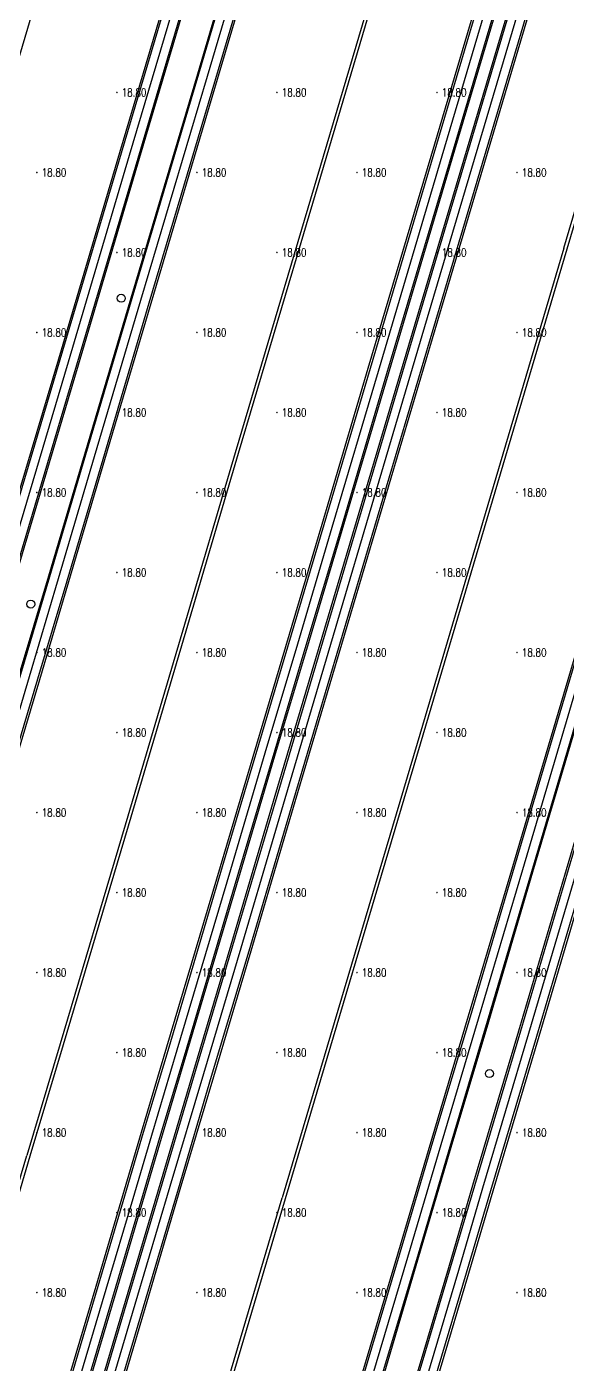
# Model space of a CAD drawing. Extents: x 404846 to 408477, y 3390929 to 3392894.
# Drawn here: x 406060.1 to 406127.6, y 3391855.4 to 3392022.6 of the extents above; entities that cross this region are included whole.
import ezdxf
from ezdxf.enums import TextEntityAlignment as Align

# ---------------------------------------------------------------- set-up
doc = ezdxf.new("R2010")
doc.units = 0
doc.header["$LTSCALE"] = 0.5
doc.layers.get('0').update_dxf_attribs({"linetype": 'CONTINUOUS'})
for name, color, linetype in [('3221', 6, 'CONTINUOUS'), ('GCD', 1, 'CONTINUOUS'), ('GXYZ', 2, 'CONTINUOUS'), ('SXSS', 5, 'CONTINUOUS'), ('ZBTZ', 3, 'CONTINUOUS')]:
    doc.layers.add(name, color=color, linetype=linetype)
doc.styles.add('HZ', font='rs.shx', dxfattribs={"width": 0.8, "bigfont": 'hztxt.shx'})
doc.linetypes.add('1161', pattern='A,0,[149,AAA.SHX,S=0.15,R=0,X=0,Y=0],-1.6', length=1.6)

# ---------------------------------------------------------------- blocks, each defined once
blk = doc.blocks.new('GC200')
at = {"linetype": 'Continuous', "const_width": 0.2, "flags": 128}
blk.add_lwpolyline([(-0.1, 0, 1), (0.1, 0, 1)], format="xyb", close=True, dxfattribs=at)
blk = doc.blocks.new('gc188')
blk.add_circle((0, 0), 1)

msp = doc.modelspace()

# ---------------------------------------------------------------- linework, layer by layer
at = {"layer": '3221', "color": 6}
for points in [[(406094.128, 3392055.217, 18.862), (406082.622, 3392016.381, 18.929), (406074.314, 3391988.368, 18.94), (406068.536, 3391968.828, 18.873), (406064.027, 3391953.59, 18.723), (406060.389, 3391941.359, 18.736), (406055.863, 3391926.08, 18.832), (406049.171, 3391903.535, 18.827), (406046, 3391892.878, 18.779), (406043.619, 3391884.843, 18.88), (406040.286, 3391873.61, 18.717), (406036.209, 3391859.869, 18.811), (406031.461, 3391843.84, 18.905), (406026.821, 3391828.153, 19), (406021.905, 3391811.667, 18.952), (406016.079, 3391791.968, 18.811), (406007.09, 3391761.577, 18.838)], [(406168.982, 3392052.538, 18.959), (406159.992, 3392022.41, 18.654), (406159.994, 3392022.416, 18.654), (406157.459, 3392013.929, 18.654), (406145.569, 3391973.797, 18.561), (406136.359, 3391942.556, 18.712), (406130.915, 3391924.232, 18.712), (406122.795, 3391896.75, 18.95), (406117.06, 3391877.426, 19.001), (406114.025, 3391867.156, 18.978), (406110.495, 3391855.234, 18.932), (406105.736, 3391839.293, 18.765), (406100.28, 3391820.842, 18.765), (406093.479, 3391798.011, 18.868), (406086.142, 3391773.202, 18.753), (406076.628, 3391740.986, 18.777)], [(406093.741, 3391944.753, 18.723), (406098.263, 3391960.035, 18.873), (406104.038, 3391979.565, 18.94), (406112.344, 3392007.571, 18.929), (406123.851, 3392046.411, 18.862)], [(406126.637, 3392041.846, 18.817), (406109.792, 3391985.08, 18.672), (406092.355, 3391926.078, 18.769), (406086.831, 3391907.417, 18.847), (406082.158, 3391891.722, 18.962), (406077.987, 3391877.642, 18.842), (406073.605, 3391862.906, 18.815), (406066.992, 3391840.522, 18.894), (406061.539, 3391822.123, 18.988), (406056.483, 3391805.098, 19.011), (406049.899, 3391782.875, 18.834), (406040.621, 3391751.565, 18.802)], [(406082.11, 3392037.517, 18.824), (406072.91, 3392006.484, 18.985), (406065.264, 3391980.673, 18.955), (406058.468, 3391957.784, 18.782), (406050, 3391929.06, 18.72), (406043.865, 3391908.413, 18.759), (406037.221, 3391886.1, 18.818), (406031.035, 3391865.231, 18.747), (406024.804, 3391844.073, 18.672), (406016.904, 3391817.436, 18.731), (406011.454, 3391799.073, 18.97), (406000.825, 3391763.413, 18.711), (405971.162, 3391772.201, 18.711), (405981.746, 3391807.928, 18.97), (405981.735, 3391807.893, 18.97), (405987.184, 3391826.253, 18.731), (405995.075, 3391852.859, 18.672), (406001.305, 3391874.015, 18.747), (406007.499, 3391894.911, 18.818), (406014.152, 3391917.252, 18.759), (406020.282, 3391937.882, 18.72), (406028.75, 3391966.608, 18.782)], [(406070.344, 3391742.758, 18.802), (406079.622, 3391774.067, 18.834), (406079.622, 3391774.07, 18.834), (406086.203, 3391796.283, 19.011), (406091.259, 3391813.306, 18.988), (406096.718, 3391831.727, 18.894), (406103.327, 3391854.097, 18.815), (406107.701, 3391868.806, 18.842), (406111.875, 3391882.896, 18.962), (406116.549, 3391898.595, 18.847), (406122.08, 3391917.279, 18.615), (406139.516, 3391976.278, 18.672), (406156.356, 3392033.027, 18.817)], [(406036.804, 3391752.74, 18.838), (406045.806, 3391783.176, 18.811), (406051.623, 3391802.842, 18.952), (406056.538, 3391819.327, 19), (406061.186, 3391835.042, 18.905), (406065.93, 3391851.058, 18.811), (406070.015, 3391864.824, 18.717), (406073.369, 3391876.127, 19.131), (406075.718, 3391884.053, 19.103), (406078.886, 3391894.704, 19.038), (406085.584, 3391917.267, 18.832), (406090.108, 3391932.537, 18.736), (406093.741, 3391944.753, 18.723)]]:
    msp.add_polyline3d(points, dxfattribs=at)
at = {"layer": 'SXSS', "linetype": 'Continuous', "flags": 128}
for points, elevation in [([(406074.367, 3392071.811), (406078.365, 3392085.116), (406078.748, 3392085.001), (406074.75, 3392071.695), (406074.751, 3392071.697), (406055.316, 3392006.048), (406043.526, 3391966.123)], 18.82), ([(406110.926, 3392053.044), (406117.1, 3392073.621), (406117.483, 3392073.506), (406111.309, 3392052.929), (406111.31, 3392052.931), (406102.377, 3392022.696), (406094.35, 3391995.598), (406086.523, 3391969.234), (406079.968, 3391947.042)], 18.791), ([(406127.196, 3391994.917), (406147.84, 3392064.488), (406148.224, 3392064.375), (406127.579, 3391994.803), (406127.579, 3391994.803), (406109.242, 3391932.914)], 18.847), ([(406110.926, 3392053.044), (406101.994, 3392022.81), (406093.966, 3391995.711), (406086.139, 3391969.348), (406079.584, 3391947.155), (406079.584, 3391947.156), (406072.37, 3391922.803), (406064.277, 3391895.457), (406060.109, 3391881.525)], 18.792), ([(406127.196, 3391994.917), (406108.859, 3391933.028), (406108.859, 3391933.028), (406091.994, 3391876.206)], 18.756), ([(406079.968, 3391947.042), (406072.754, 3391922.69), (406064.66, 3391895.343), (406060.492, 3391881.41), (406060.492, 3391881.411), (406055.378, 3391864.225), (406051.647, 3391851.538), (406044.156, 3391826.343), (406035.228, 3391796.24), (406034.845, 3391796.353), (406043.772, 3391826.457), (406051.264, 3391851.652), (406054.994, 3391864.338), (406060.109, 3391881.525)], 18.726), ([(406109.242, 3391932.914), (406092.378, 3391876.092), (406092.378, 3391876.093), (406086.853, 3391857.391), (406073.565, 3391812.655), (406066.018, 3391787.092), (406065.635, 3391787.206), (406073.181, 3391812.768), (406086.469, 3391857.504), (406091.994, 3391876.206)], 18.846)]:
    msp.add_lwpolyline(points, dxfattribs=dict(at, elevation=elevation))
at = {"layer": 'ZBTZ', "linetype": '1161', "flags": 128}
for points, elevation in [([(406089.221, 3392056.96), (406083.354, 3392037.149), (406074.153, 3392006.115), (406066.507, 3391980.304), (406059.712, 3391957.416), (406051.23, 3391928.695), (406045.095, 3391908.047), (406038.459, 3391885.733), (406026.042, 3391843.707), (406018.142, 3391817.069), (406012.692, 3391798.705), (406001.53, 3391761.165), (406005.275, 3391760.047), (406014.855, 3391792.33), (406020.682, 3391812.03), (406025.597, 3391828.516), (406030.237, 3391844.203), (406034.985, 3391860.232), (406039.062, 3391873.972), (406042.425, 3391885.197), (406044.806, 3391893.232), (406047.977, 3391903.89), (406054.669, 3391926.434), (406059.196, 3391941.713), (406062.834, 3391953.945), (406067.364, 3391969.175), (406073.143, 3391988.715), (406081.451, 3392016.728), (406092.917, 3392055.584), (406111.314, 3392117.623), (406107.567, 3392118.802), (406089.225, 3392056.958)], 18.824), ([(406093.639, 3392081.037), (406086.739, 3392057.695), (406080.888, 3392037.879), (406071.688, 3392006.846), (406064.042, 3391981.035), (406057.246, 3391958.146), (406048.747, 3391929.432), (406042.612, 3391908.786), (406035.971, 3391886.471), (406023.554, 3391844.443), (406015.655, 3391817.807), (406010.205, 3391799.444), (405999.644, 3391763.845), (405998.121, 3391758.826), (405997.71, 3391758.488), (405970.798, 3391766.486), (405972.976, 3391773.763), (405982.917, 3391807.362), (405988.255, 3391825.483), (405995.358, 3391849.306), (405999.612, 3391863.735), (406007.048, 3391888.771), (406015.102, 3391915.744), (406024.941, 3391949), (406030.675, 3391968.446), (406035.693, 3391985.447), (406041.758, 3392006.009), (406048.13, 3392027.517), (406052.835, 3392043.375), (406059.684, 3392066.19), (406066.428, 3392089.108)], 18.787), ([(406102.406, 3392078.338), (406095.391, 3392054.842), (406083.885, 3392016.006), (406075.578, 3391987.994), (406069.799, 3391968.454), (406065.29, 3391953.216), (406061.676, 3391940.977), (406057.15, 3391925.699), (406050.458, 3391903.152), (406047.287, 3391892.495), (406044.906, 3391884.462), (406041.567, 3391873.232), (406037.49, 3391859.49), (406032.742, 3391843.461), (406028.101, 3391827.772), (406023.186, 3391811.287), (406017.36, 3391791.589), (406008.371, 3391761.252)], 18.848), ([(406135.957, 3392068.541), (406128.015, 3392041.762), (406111.103, 3391984.692), (406093.611, 3391925.707), (406088.087, 3391907.045), (406083.414, 3391891.349), (406079.242, 3391877.27), (406074.899, 3391862.523), (406068.286, 3391840.139), (406062.833, 3391821.739), (406057.777, 3391804.714), (406051.167, 3391782.499), (406041.349, 3391749.368), (406040.346, 3391745.993), (406067.344, 3391737.98), (406067.688, 3391738.218), (406069.111, 3391743.171), (406078.369, 3391774.441), (406084.95, 3391796.654), (406090.006, 3391813.678), (406095.464, 3391832.097), (406102.073, 3391854.468), (406106.452, 3391869.176), (406110.627, 3391883.267), (406115.301, 3391898.965), (406120.832, 3391917.649), (406138.278, 3391976.645), (406155.118, 3392033.394), (406163.135, 3392060.544)], 18.846), ([(406171.97, 3392057.893), (406170.255, 3392052.16), (406161.305, 3392022.025), (406158.771, 3392013.539), (406146.881, 3391973.409), (406137.633, 3391942.178), (406132.189, 3391923.854), (406124.069, 3391896.372), (406118.334, 3391877.049), (406115.299, 3391866.779), (406111.769, 3391854.855), (406106.998, 3391838.92), (406101.542, 3391820.468), (406094.74, 3391797.636), (406087.404, 3391772.829), (406077.872, 3391740.618), (406076.297, 3391735.343)], 18.804), ([(406008.371, 3391761.252), (406006.812, 3391755.924), (406034, 3391747.854), (406038.48, 3391762.965), (406044.564, 3391783.543), (406050.381, 3391803.211), (406055.296, 3391819.696), (406059.944, 3391835.41), (406064.688, 3391851.426), (406068.773, 3391865.191), (406072.09, 3391876.506), (406074.44, 3391884.433), (406077.609, 3391895.084), (406084.305, 3391917.646), (406088.83, 3391932.916), (406092.463, 3391945.133), (406096.993, 3391960.41), (406102.769, 3391979.941), (406111.075, 3392007.947), (406122.582, 3392046.787)], 18.884)]:
    msp.add_lwpolyline(points, dxfattribs=dict(at, elevation=elevation))
for points, elevation in [([(406081.077, 3392037.824), (406071.877, 3392006.79), (406064.231, 3391980.979), (406057.434, 3391958.09), (406048.935, 3391929.376), (406042.8, 3391908.73), (406036.16, 3391886.415), (406023.742, 3391844.387), (406015.843, 3391817.751), (406010.393, 3391799.388), (405999.888, 3391763.977), (406001.985, 3391763.352), (406012.508, 3391798.76), (406017.958, 3391817.123), (406025.858, 3391843.761), (406038.3, 3391885.779), (406044.945, 3391908.092), (406051.08, 3391928.739), (406059.554, 3391957.463), (406066.35, 3391980.351), (406073.996, 3392006.162), (406083.196, 3392037.196), (406089.063, 3392057.007), (406106.705, 3392116.641), (406104.61, 3392117.263), (406086.927, 3392057.64), (406081.077, 3392037.824)], 18.799), ([(406110.882, 3392115.475), (406113.001, 3392114.847), (406095.181, 3392054.904), (406083.675, 3392016.068), (406075.368, 3391988.056), (406069.59, 3391968.516), (406065.081, 3391953.278), (406061.434, 3391941.048), (406056.908, 3391925.77), (406050.216, 3391903.224), (406047.045, 3391892.567), (406044.664, 3391884.534), (406041.358, 3391873.294), (406037.28, 3391859.552), (406032.533, 3391843.523), (406027.892, 3391827.834), (406022.977, 3391811.349), (406017.151, 3391791.651), (406008.228, 3391761.516), (406006.121, 3391762.143), (406015.035, 3391792.277), (406020.861, 3391811.977), (406025.777, 3391828.463), (406030.417, 3391844.149), (406035.165, 3391860.179), (406039.242, 3391873.919), (406042.584, 3391885.151), (406044.965, 3391893.185), (406048.135, 3391903.843), (406054.827, 3391926.387), (406059.354, 3391941.666), (406062.992, 3391953.898), (406067.494, 3391969.136), (406073.272, 3391988.676), (406081.58, 3392016.689), (406093.086, 3392055.525), (406110.882, 3392115.475)], 18.847), ([(406143.508, 3392108.077), (406144.86, 3392107.675), (406125.438, 3392042.201), (406108.593, 3391985.435), (406091.106, 3391926.448), (406085.582, 3391907.788), (406080.909, 3391892.093), (406076.753, 3391878.009), (406072.37, 3391863.272), (406065.757, 3391840.888), (406060.305, 3391822.489), (406055.248, 3391805.464), (406048.665, 3391783.24), (406038.821, 3391750.118), (406037.506, 3391750.507), (406047.075, 3391782.801), (406052.891, 3391802.465), (406057.807, 3391818.95), (406062.455, 3391834.666), (406067.199, 3391850.682), (406071.284, 3391864.449), (406074.583, 3391875.767), (406076.932, 3391883.693), (406080.101, 3391894.343), (406086.798, 3391916.906), (406091.322, 3391932.177), (406094.955, 3391944.392), (406099.522, 3391959.662), (406105.297, 3391979.192), (406113.602, 3392007.197), (406125.109, 3392046.038), (406143.508, 3392108.077)], 18.869), ([(406111.312, 3392007.876), (406103.006, 3391979.871), (406097.23, 3391960.34), (406092.681, 3391945.068), (406089.047, 3391932.852), (406084.523, 3391917.581), (406077.826, 3391895.019), (406074.657, 3391884.368), (406072.308, 3391876.441), (406068.993, 3391865.126), (406064.908, 3391851.361), (406060.164, 3391835.344), (406055.516, 3391819.631), (406050.601, 3391803.145), (406044.784, 3391783.478), (406035.82, 3391753.309), (406037.907, 3391752.688), (406046.865, 3391782.863), (406052.681, 3391802.528), (406057.596, 3391819.013), (406062.245, 3391834.728), (406066.989, 3391850.744), (406071.074, 3391864.511), (406074.391, 3391875.824), (406076.74, 3391883.75), (406079.909, 3391894.4), (406086.606, 3391916.963), (406091.13, 3391932.234), (406094.763, 3391944.449), (406099.322, 3391959.721), (406105.098, 3391979.251), (406113.403, 3392007.257), (406124.91, 3392046.097), (406142.68, 3392106.078), (406140.596, 3392106.696), (406122.81, 3392046.719), (406111.312, 3392007.876)], 18.892), ([(406146.511, 3392104.88), (406144.405, 3392105.506), (406125.64, 3392042.142), (406108.795, 3391985.376), (406091.323, 3391926.384), (406085.799, 3391907.724), (406081.126, 3391892.029), (406076.969, 3391877.945), (406072.587, 3391863.208), (406065.974, 3391840.823), (406060.521, 3391822.425), (406055.465, 3391805.4), (406048.882, 3391783.176), (406039.684, 3391752.184), (406041.751, 3391751.572), (406050.956, 3391782.562), (406057.539, 3391804.785), (406062.596, 3391821.809), (406068.049, 3391840.21), (406074.661, 3391862.593), (406079.043, 3391877.328), (406083.196, 3391891.414), (406087.869, 3391907.109), (406093.393, 3391925.771), (406110.871, 3391984.761), (406127.716, 3392041.526), (406146.511, 3392104.88)], 18.848), ([(406140.778, 3391975.904), (406123.308, 3391916.916), (406117.777, 3391898.23), (406113.103, 3391882.532), (406108.929, 3391868.443), (406104.59, 3391853.722), (406097.981, 3391831.353), (406092.522, 3391812.931), (406087.466, 3391795.908), (406080.886, 3391773.695), (406071.082, 3391740.711), (406074.851, 3391739.595), (406084.929, 3391773.561), (406092.265, 3391798.371), (406099.067, 3391821.202), (406104.522, 3391839.652), (406109.287, 3391855.593), (406112.816, 3391867.513), (406115.851, 3391877.784), (406121.586, 3391897.108), (406129.706, 3391924.59), (406135.151, 3391942.915), (406144.364, 3391974.153), (406156.255, 3392014.287), (406158.79, 3392022.776), (406167.73, 3392052.91), (406180.779, 3392097.085), (406177.06, 3392098.167), (406157.604, 3392032.656), (406140.778, 3391975.904)], 18.808), ([(406155.296, 3392033.342), (406174.109, 3392096.688), (406176.2, 3392096.067), (406157.461, 3392032.699), (406140.622, 3391975.951), (406123.162, 3391916.959), (406117.63, 3391898.274), (406112.956, 3391882.575), (406108.782, 3391868.486), (406104.392, 3391853.781), (406097.783, 3391831.411), (406092.324, 3391812.99), (406087.268, 3391795.967), (406080.688, 3391773.754), (406071.497, 3391742.696), (406069.388, 3391743.321), (406078.608, 3391774.37), (406085.189, 3391796.584), (406090.245, 3391813.607), (406095.704, 3391832.027), (406102.313, 3391854.397), (406106.678, 3391869.11), (406110.852, 3391883.2), (406115.527, 3391898.898), (406121.057, 3391917.582), (406138.497, 3391976.58), (406155.296, 3392033.342)], 18.837), ([(406156.404, 3392014.243), (406144.513, 3391974.109), (406135.304, 3391942.867), (406129.896, 3391924.534), (406121.775, 3391897.052), (406116.04, 3391877.728), (406113.005, 3391867.457), (406109.476, 3391855.537), (406104.67, 3391839.608), (406099.215, 3391821.158), (406092.413, 3391798.327), (406085.076, 3391773.517), (406075.617, 3391741.504), (406077.719, 3391740.881), (406087.168, 3391772.898), (406094.504, 3391797.707), (406101.305, 3391820.538), (406106.761, 3391838.99), (406111.521, 3391854.929), (406115.051, 3391866.852), (406118.086, 3391877.122), (406123.821, 3391896.446), (406131.942, 3391923.928), (406137.386, 3391942.251), (406146.628, 3391973.484), (406158.518, 3392013.614), (406161.052, 3392022.094), (406170.042, 3392052.224), (406182.454, 3392094.268), (406180.333, 3392094.894), (406167.922, 3392052.853), (406158.932, 3392022.726), (406156.404, 3392014.243)], 18.79)]:
    msp.add_lwpolyline(points, close=True, dxfattribs=dict(at, elevation=elevation))

# ---------------------------------------------------------------- block references
at = {"layer": 'GCD', "linetype": 'Continuous'}
ref = msp.add_blockref('GC200', (406071.358, 3392014.379, 18.8), dxfattribs=dict(at, xscale=0.5, yscale=0.5, zscale=0.5))
ref.add_attrib('height', '18.80', dxfattribs={"linetype": 'Continuous', "height": 1, "style": 'HZ', "width": 0.8}).set_placement((406071.958, 3392014.379, 18.8), align=Align.MIDDLE_LEFT)
ref = msp.add_blockref('GC200', (406091.358, 3392014.379, 18.8), dxfattribs=dict(at, xscale=0.5, yscale=0.5, zscale=0.5))
ref.add_attrib('height', '18.80', dxfattribs={"linetype": 'Continuous', "height": 1, "style": 'HZ', "width": 0.8}).set_placement((406091.958, 3392014.379, 18.8), align=Align.MIDDLE_LEFT)
ref = msp.add_blockref('GC200', (406111.358, 3392014.379, 18.8), dxfattribs=dict(at, xscale=0.5, yscale=0.5, zscale=0.5))
ref.add_attrib('height', '18.80', dxfattribs={"linetype": 'Continuous', "height": 1, "style": 'HZ', "width": 0.8}).set_placement((406111.958, 3392014.379, 18.8), align=Align.MIDDLE_LEFT)
ref = msp.add_blockref('GC200', (406061.358, 3392004.379, 18.8), dxfattribs=dict(at, xscale=0.5, yscale=0.5, zscale=0.5))
ref.add_attrib('height', '18.80', dxfattribs={"linetype": 'Continuous', "height": 1, "style": 'HZ', "width": 0.8}).set_placement((406061.958, 3392004.379, 18.8), align=Align.MIDDLE_LEFT)
ref = msp.add_blockref('GC200', (406081.358, 3392004.379, 18.8), dxfattribs=dict(at, xscale=0.5, yscale=0.5, zscale=0.5))
ref.add_attrib('height', '18.80', dxfattribs={"linetype": 'Continuous', "height": 1, "style": 'HZ', "width": 0.8}).set_placement((406081.958, 3392004.379, 18.8), align=Align.MIDDLE_LEFT)
ref = msp.add_blockref('GC200', (406101.358, 3392004.379, 18.8), dxfattribs=dict(at, xscale=0.5, yscale=0.5, zscale=0.5))
ref.add_attrib('height', '18.80', dxfattribs={"linetype": 'Continuous', "height": 1, "style": 'HZ', "width": 0.8}).set_placement((406101.958, 3392004.379, 18.8), align=Align.MIDDLE_LEFT)
ref = msp.add_blockref('GC200', (406121.358, 3392004.379, 18.8), dxfattribs=dict(at, xscale=0.5, yscale=0.5, zscale=0.5))
ref.add_attrib('height', '18.80', dxfattribs={"linetype": 'Continuous', "height": 1, "style": 'HZ', "width": 0.8}).set_placement((406121.958, 3392004.379, 18.8), align=Align.MIDDLE_LEFT)
ref = msp.add_blockref('GC200', (406071.358, 3391994.379, 18.8), dxfattribs=dict(at, xscale=0.5, yscale=0.5, zscale=0.5))
ref.add_attrib('height', '18.80', dxfattribs={"linetype": 'Continuous', "height": 1, "style": 'HZ', "width": 0.8}).set_placement((406071.958, 3391994.379, 18.8), align=Align.MIDDLE_LEFT)
ref = msp.add_blockref('GC200', (406091.358, 3391994.379, 18.8), dxfattribs=dict(at, xscale=0.5, yscale=0.5, zscale=0.5))
ref.add_attrib('height', '18.80', dxfattribs={"linetype": 'Continuous', "height": 1, "style": 'HZ', "width": 0.8}).set_placement((406091.958, 3391994.379, 18.8), align=Align.MIDDLE_LEFT)
ref = msp.add_blockref('GC200', (406111.358, 3391994.379, 18.8), dxfattribs=dict(at, xscale=0.5, yscale=0.5, zscale=0.5))
ref.add_attrib('height', '18.80', dxfattribs={"linetype": 'Continuous', "height": 1, "style": 'HZ', "width": 0.8}).set_placement((406111.958, 3391994.379, 18.8), align=Align.MIDDLE_LEFT)
ref = msp.add_blockref('GC200', (406061.358, 3391984.379, 18.8), dxfattribs=dict(at, xscale=0.5, yscale=0.5, zscale=0.5))
ref.add_attrib('height', '18.80', dxfattribs={"linetype": 'Continuous', "height": 1, "style": 'HZ', "width": 0.8}).set_placement((406061.958, 3391984.379, 18.8), align=Align.MIDDLE_LEFT)
ref = msp.add_blockref('GC200', (406081.358, 3391984.379, 18.8), dxfattribs=dict(at, xscale=0.5, yscale=0.5, zscale=0.5))
ref.add_attrib('height', '18.80', dxfattribs={"linetype": 'Continuous', "height": 1, "style": 'HZ', "width": 0.8}).set_placement((406081.958, 3391984.379, 18.8), align=Align.MIDDLE_LEFT)
ref = msp.add_blockref('GC200', (406101.358, 3391984.379, 18.8), dxfattribs=dict(at, xscale=0.5, yscale=0.5, zscale=0.5))
ref.add_attrib('height', '18.80', dxfattribs={"linetype": 'Continuous', "height": 1, "style": 'HZ', "width": 0.8}).set_placement((406101.958, 3391984.379, 18.8), align=Align.MIDDLE_LEFT)
ref = msp.add_blockref('GC200', (406121.358, 3391984.379, 18.8), dxfattribs=dict(at, xscale=0.5, yscale=0.5, zscale=0.5))
ref.add_attrib('height', '18.80', dxfattribs={"linetype": 'Continuous', "height": 1, "style": 'HZ', "width": 0.8}).set_placement((406121.958, 3391984.379, 18.8), align=Align.MIDDLE_LEFT)
ref = msp.add_blockref('GC200', (406071.358, 3391974.379, 18.8), dxfattribs=dict(at, xscale=0.5, yscale=0.5, zscale=0.5))
ref.add_attrib('height', '18.80', dxfattribs={"linetype": 'Continuous', "height": 1, "style": 'HZ', "width": 0.8}).set_placement((406071.958, 3391974.379, 18.8), align=Align.MIDDLE_LEFT)
ref = msp.add_blockref('GC200', (406091.358, 3391974.379, 18.8), dxfattribs=dict(at, xscale=0.5, yscale=0.5, zscale=0.5))
ref.add_attrib('height', '18.80', dxfattribs={"linetype": 'Continuous', "height": 1, "style": 'HZ', "width": 0.8}).set_placement((406091.958, 3391974.379, 18.8), align=Align.MIDDLE_LEFT)
ref = msp.add_blockref('GC200', (406111.358, 3391974.379, 18.8), dxfattribs=dict(at, xscale=0.5, yscale=0.5, zscale=0.5))
ref.add_attrib('height', '18.80', dxfattribs={"linetype": 'Continuous', "height": 1, "style": 'HZ', "width": 0.8}).set_placement((406111.958, 3391974.379, 18.8), align=Align.MIDDLE_LEFT)
ref = msp.add_blockref('GC200', (406061.358, 3391964.379, 18.8), dxfattribs=dict(at, xscale=0.5, yscale=0.5, zscale=0.5))
ref.add_attrib('height', '18.80', dxfattribs={"linetype": 'Continuous', "height": 1, "style": 'HZ', "width": 0.8}).set_placement((406061.958, 3391964.379, 18.8), align=Align.MIDDLE_LEFT)
ref = msp.add_blockref('GC200', (406081.358, 3391964.379, 18.8), dxfattribs=dict(at, xscale=0.5, yscale=0.5, zscale=0.5))
ref.add_attrib('height', '18.80', dxfattribs={"linetype": 'Continuous', "height": 1, "style": 'HZ', "width": 0.8}).set_placement((406081.958, 3391964.379, 18.8), align=Align.MIDDLE_LEFT)
ref = msp.add_blockref('GC200', (406101.358, 3391964.379, 18.8), dxfattribs=dict(at, xscale=0.5, yscale=0.5, zscale=0.5))
ref.add_attrib('height', '18.80', dxfattribs={"linetype": 'Continuous', "height": 1, "style": 'HZ', "width": 0.8}).set_placement((406101.958, 3391964.379, 18.8), align=Align.MIDDLE_LEFT)
ref = msp.add_blockref('GC200', (406121.358, 3391964.379, 18.8), dxfattribs=dict(at, xscale=0.5, yscale=0.5, zscale=0.5))
ref.add_attrib('height', '18.80', dxfattribs={"linetype": 'Continuous', "height": 1, "style": 'HZ', "width": 0.8}).set_placement((406121.958, 3391964.379, 18.8), align=Align.MIDDLE_LEFT)
ref = msp.add_blockref('GC200', (406071.358, 3391954.379, 18.8), dxfattribs=dict(at, xscale=0.5, yscale=0.5, zscale=0.5))
ref.add_attrib('height', '18.80', dxfattribs={"linetype": 'Continuous', "height": 1, "style": 'HZ', "width": 0.8}).set_placement((406071.958, 3391954.379, 18.8), align=Align.MIDDLE_LEFT)
ref = msp.add_blockref('GC200', (406091.358, 3391954.379, 18.8), dxfattribs=dict(at, xscale=0.5, yscale=0.5, zscale=0.5))
ref.add_attrib('height', '18.80', dxfattribs={"linetype": 'Continuous', "height": 1, "style": 'HZ', "width": 0.8}).set_placement((406091.958, 3391954.379, 18.8), align=Align.MIDDLE_LEFT)
ref = msp.add_blockref('GC200', (406111.358, 3391954.379, 18.8), dxfattribs=dict(at, xscale=0.5, yscale=0.5, zscale=0.5))
ref.add_attrib('height', '18.80', dxfattribs={"linetype": 'Continuous', "height": 1, "style": 'HZ', "width": 0.8}).set_placement((406111.958, 3391954.379, 18.8), align=Align.MIDDLE_LEFT)
ref = msp.add_blockref('GC200', (406061.358, 3391944.379, 18.8), dxfattribs=dict(at, xscale=0.5, yscale=0.5, zscale=0.5))
ref.add_attrib('height', '18.80', dxfattribs={"linetype": 'Continuous', "height": 1, "style": 'HZ', "width": 0.8}).set_placement((406061.958, 3391944.379, 18.8), align=Align.MIDDLE_LEFT)
ref = msp.add_blockref('GC200', (406081.358, 3391944.379, 18.8), dxfattribs=dict(at, xscale=0.5, yscale=0.5, zscale=0.5))
ref.add_attrib('height', '18.80', dxfattribs={"linetype": 'Continuous', "height": 1, "style": 'HZ', "width": 0.8}).set_placement((406081.958, 3391944.379, 18.8), align=Align.MIDDLE_LEFT)
ref = msp.add_blockref('GC200', (406101.358, 3391944.379, 18.8), dxfattribs=dict(at, xscale=0.5, yscale=0.5, zscale=0.5))
ref.add_attrib('height', '18.80', dxfattribs={"linetype": 'Continuous', "height": 1, "style": 'HZ', "width": 0.8}).set_placement((406101.958, 3391944.379, 18.8), align=Align.MIDDLE_LEFT)
ref = msp.add_blockref('GC200', (406121.358, 3391944.379, 18.8), dxfattribs=dict(at, xscale=0.5, yscale=0.5, zscale=0.5))
ref.add_attrib('height', '18.80', dxfattribs={"linetype": 'Continuous', "height": 1, "style": 'HZ', "width": 0.8}).set_placement((406121.958, 3391944.379, 18.8), align=Align.MIDDLE_LEFT)
ref = msp.add_blockref('GC200', (406071.358, 3391934.379, 18.8), dxfattribs=dict(at, xscale=0.5, yscale=0.5, zscale=0.5))
ref.add_attrib('height', '18.80', dxfattribs={"linetype": 'Continuous', "height": 1, "style": 'HZ', "width": 0.8}).set_placement((406071.958, 3391934.379, 18.8), align=Align.MIDDLE_LEFT)
ref = msp.add_blockref('GC200', (406091.358, 3391934.379, 18.8), dxfattribs=dict(at, xscale=0.5, yscale=0.5, zscale=0.5))
ref.add_attrib('height', '18.80', dxfattribs={"linetype": 'Continuous', "height": 1, "style": 'HZ', "width": 0.8}).set_placement((406091.958, 3391934.379, 18.8), align=Align.MIDDLE_LEFT)
ref = msp.add_blockref('GC200', (406111.358, 3391934.379, 18.8), dxfattribs=dict(at, xscale=0.5, yscale=0.5, zscale=0.5))
ref.add_attrib('height', '18.80', dxfattribs={"linetype": 'Continuous', "height": 1, "style": 'HZ', "width": 0.8}).set_placement((406111.958, 3391934.379, 18.8), align=Align.MIDDLE_LEFT)
ref = msp.add_blockref('GC200', (406061.358, 3391924.379, 18.8), dxfattribs=dict(at, xscale=0.5, yscale=0.5, zscale=0.5))
ref.add_attrib('height', '18.80', dxfattribs={"linetype": 'Continuous', "height": 1, "style": 'HZ', "width": 0.8}).set_placement((406061.958, 3391924.379, 18.8), align=Align.MIDDLE_LEFT)
ref = msp.add_blockref('GC200', (406081.358, 3391924.379, 18.8), dxfattribs=dict(at, xscale=0.5, yscale=0.5, zscale=0.5))
ref.add_attrib('height', '18.80', dxfattribs={"linetype": 'Continuous', "height": 1, "style": 'HZ', "width": 0.8}).set_placement((406081.958, 3391924.379, 18.8), align=Align.MIDDLE_LEFT)
ref = msp.add_blockref('GC200', (406101.358, 3391924.379, 18.8), dxfattribs=dict(at, xscale=0.5, yscale=0.5, zscale=0.5))
ref.add_attrib('height', '18.80', dxfattribs={"linetype": 'Continuous', "height": 1, "style": 'HZ', "width": 0.8}).set_placement((406101.958, 3391924.379, 18.8), align=Align.MIDDLE_LEFT)
ref = msp.add_blockref('GC200', (406121.358, 3391924.379, 18.8), dxfattribs=dict(at, xscale=0.5, yscale=0.5, zscale=0.5))
ref.add_attrib('height', '18.80', dxfattribs={"linetype": 'Continuous', "height": 1, "style": 'HZ', "width": 0.8}).set_placement((406121.958, 3391924.379, 18.8), align=Align.MIDDLE_LEFT)
ref = msp.add_blockref('GC200', (406071.358, 3391914.379, 18.8), dxfattribs=dict(at, xscale=0.5, yscale=0.5, zscale=0.5))
ref.add_attrib('height', '18.80', dxfattribs={"linetype": 'Continuous', "height": 1, "style": 'HZ', "width": 0.8}).set_placement((406071.958, 3391914.379, 18.8), align=Align.MIDDLE_LEFT)
ref = msp.add_blockref('GC200', (406091.358, 3391914.379, 18.8), dxfattribs=dict(at, xscale=0.5, yscale=0.5, zscale=0.5))
ref.add_attrib('height', '18.80', dxfattribs={"linetype": 'Continuous', "height": 1, "style": 'HZ', "width": 0.8}).set_placement((406091.958, 3391914.379, 18.8), align=Align.MIDDLE_LEFT)
ref = msp.add_blockref('GC200', (406111.358, 3391914.379, 18.8), dxfattribs=dict(at, xscale=0.5, yscale=0.5, zscale=0.5))
ref.add_attrib('height', '18.80', dxfattribs={"linetype": 'Continuous', "height": 1, "style": 'HZ', "width": 0.8}).set_placement((406111.958, 3391914.379, 18.8), align=Align.MIDDLE_LEFT)
ref = msp.add_blockref('GC200', (406061.358, 3391904.379, 18.8), dxfattribs=dict(at, xscale=0.5, yscale=0.5, zscale=0.5))
ref.add_attrib('height', '18.80', dxfattribs={"linetype": 'Continuous', "height": 1, "style": 'HZ', "width": 0.8}).set_placement((406061.958, 3391904.379, 18.8), align=Align.MIDDLE_LEFT)
ref = msp.add_blockref('GC200', (406081.358, 3391904.379, 18.8), dxfattribs=dict(at, xscale=0.5, yscale=0.5, zscale=0.5))
ref.add_attrib('height', '18.80', dxfattribs={"linetype": 'Continuous', "height": 1, "style": 'HZ', "width": 0.8}).set_placement((406081.958, 3391904.379, 18.8), align=Align.MIDDLE_LEFT)
ref = msp.add_blockref('GC200', (406101.358, 3391904.379, 18.8), dxfattribs=dict(at, xscale=0.5, yscale=0.5, zscale=0.5))
ref.add_attrib('height', '18.80', dxfattribs={"linetype": 'Continuous', "height": 1, "style": 'HZ', "width": 0.8}).set_placement((406101.958, 3391904.379, 18.8), align=Align.MIDDLE_LEFT)
ref = msp.add_blockref('GC200', (406121.358, 3391904.379, 18.8), dxfattribs=dict(at, xscale=0.5, yscale=0.5, zscale=0.5))
ref.add_attrib('height', '18.80', dxfattribs={"linetype": 'Continuous', "height": 1, "style": 'HZ', "width": 0.8}).set_placement((406121.958, 3391904.379, 18.8), align=Align.MIDDLE_LEFT)
ref = msp.add_blockref('GC200', (406071.358, 3391894.379, 18.8), dxfattribs=dict(at, xscale=0.5, yscale=0.5, zscale=0.5))
ref.add_attrib('height', '18.80', dxfattribs={"linetype": 'Continuous', "height": 1, "style": 'HZ', "width": 0.8}).set_placement((406071.958, 3391894.379, 18.8), align=Align.MIDDLE_LEFT)
ref = msp.add_blockref('GC200', (406091.358, 3391894.379, 18.8), dxfattribs=dict(at, xscale=0.5, yscale=0.5, zscale=0.5))
ref.add_attrib('height', '18.80', dxfattribs={"linetype": 'Continuous', "height": 1, "style": 'HZ', "width": 0.8}).set_placement((406091.958, 3391894.379, 18.8), align=Align.MIDDLE_LEFT)
ref = msp.add_blockref('GC200', (406111.358, 3391894.379, 18.8), dxfattribs=dict(at, xscale=0.5, yscale=0.5, zscale=0.5))
ref.add_attrib('height', '18.80', dxfattribs={"linetype": 'Continuous', "height": 1, "style": 'HZ', "width": 0.8}).set_placement((406111.958, 3391894.379, 18.8), align=Align.MIDDLE_LEFT)
ref = msp.add_blockref('GC200', (406061.358, 3391884.379, 18.8), dxfattribs=dict(at, xscale=0.5, yscale=0.5, zscale=0.5))
ref.add_attrib('height', '18.80', dxfattribs={"linetype": 'Continuous', "height": 1, "style": 'HZ', "width": 0.8}).set_placement((406061.958, 3391884.379, 18.8), align=Align.MIDDLE_LEFT)
ref = msp.add_blockref('GC200', (406081.358, 3391884.379, 18.8), dxfattribs=dict(at, xscale=0.5, yscale=0.5, zscale=0.5))
ref.add_attrib('height', '18.80', dxfattribs={"linetype": 'Continuous', "height": 1, "style": 'HZ', "width": 0.8}).set_placement((406081.958, 3391884.379, 18.8), align=Align.MIDDLE_LEFT)
ref = msp.add_blockref('GC200', (406101.358, 3391884.379, 18.8), dxfattribs=dict(at, xscale=0.5, yscale=0.5, zscale=0.5))
ref.add_attrib('height', '18.80', dxfattribs={"linetype": 'Continuous', "height": 1, "style": 'HZ', "width": 0.8}).set_placement((406101.958, 3391884.379, 18.8), align=Align.MIDDLE_LEFT)
ref = msp.add_blockref('GC200', (406121.358, 3391884.379, 18.8), dxfattribs=dict(at, xscale=0.5, yscale=0.5, zscale=0.5))
ref.add_attrib('height', '18.80', dxfattribs={"linetype": 'Continuous', "height": 1, "style": 'HZ', "width": 0.8}).set_placement((406121.958, 3391884.379, 18.8), align=Align.MIDDLE_LEFT)
ref = msp.add_blockref('GC200', (406071.358, 3391874.379, 18.8), dxfattribs=dict(at, xscale=0.5, yscale=0.5, zscale=0.5))
ref.add_attrib('height', '18.80', dxfattribs={"linetype": 'Continuous', "height": 1, "style": 'HZ', "width": 0.8}).set_placement((406071.958, 3391874.379, 18.8), align=Align.MIDDLE_LEFT)
ref = msp.add_blockref('GC200', (406091.358, 3391874.379, 18.8), dxfattribs=dict(at, xscale=0.5, yscale=0.5, zscale=0.5))
ref.add_attrib('height', '18.80', dxfattribs={"linetype": 'Continuous', "height": 1, "style": 'HZ', "width": 0.8}).set_placement((406091.958, 3391874.379, 18.8), align=Align.MIDDLE_LEFT)
ref = msp.add_blockref('GC200', (406111.358, 3391874.379, 18.8), dxfattribs=dict(at, xscale=0.5, yscale=0.5, zscale=0.5))
ref.add_attrib('height', '18.80', dxfattribs={"linetype": 'Continuous', "height": 1, "style": 'HZ', "width": 0.8}).set_placement((406111.958, 3391874.379, 18.8), align=Align.MIDDLE_LEFT)
ref = msp.add_blockref('GC200', (406061.358, 3391864.379, 18.8), dxfattribs=dict(at, xscale=0.5, yscale=0.5, zscale=0.5))
ref.add_attrib('height', '18.80', dxfattribs={"linetype": 'Continuous', "height": 1, "style": 'HZ', "width": 0.8}).set_placement((406061.958, 3391864.379, 18.8), align=Align.MIDDLE_LEFT)
ref = msp.add_blockref('GC200', (406081.358, 3391864.379, 18.8), dxfattribs=dict(at, xscale=0.5, yscale=0.5, zscale=0.5))
ref.add_attrib('height', '18.80', dxfattribs={"linetype": 'Continuous', "height": 1, "style": 'HZ', "width": 0.8}).set_placement((406081.958, 3391864.379, 18.8), align=Align.MIDDLE_LEFT)
ref = msp.add_blockref('GC200', (406101.358, 3391864.379, 18.8), dxfattribs=dict(at, xscale=0.5, yscale=0.5, zscale=0.5))
ref.add_attrib('height', '18.80', dxfattribs={"linetype": 'Continuous', "height": 1, "style": 'HZ', "width": 0.8}).set_placement((406101.958, 3391864.379, 18.8), align=Align.MIDDLE_LEFT)
ref = msp.add_blockref('GC200', (406121.358, 3391864.379, 18.8), dxfattribs=dict(at, xscale=0.5, yscale=0.5, zscale=0.5))
ref.add_attrib('height', '18.80', dxfattribs={"linetype": 'Continuous', "height": 1, "style": 'HZ', "width": 0.8}).set_placement((406121.958, 3391864.379, 18.8), align=Align.MIDDLE_LEFT)
at = {"layer": 'GXYZ', "linetype": 'Continuous', "xscale": 0.5, "yscale": 0.5}
for p in [(406071.892, 3391988.661, 18.928), (406060.6, 3391950.428, 18.641), (406117.914, 3391891.748, 18.869)]:
    msp.add_blockref('gc188', p, dxfattribs=at)

doc.saveas('drawing.dxf')
